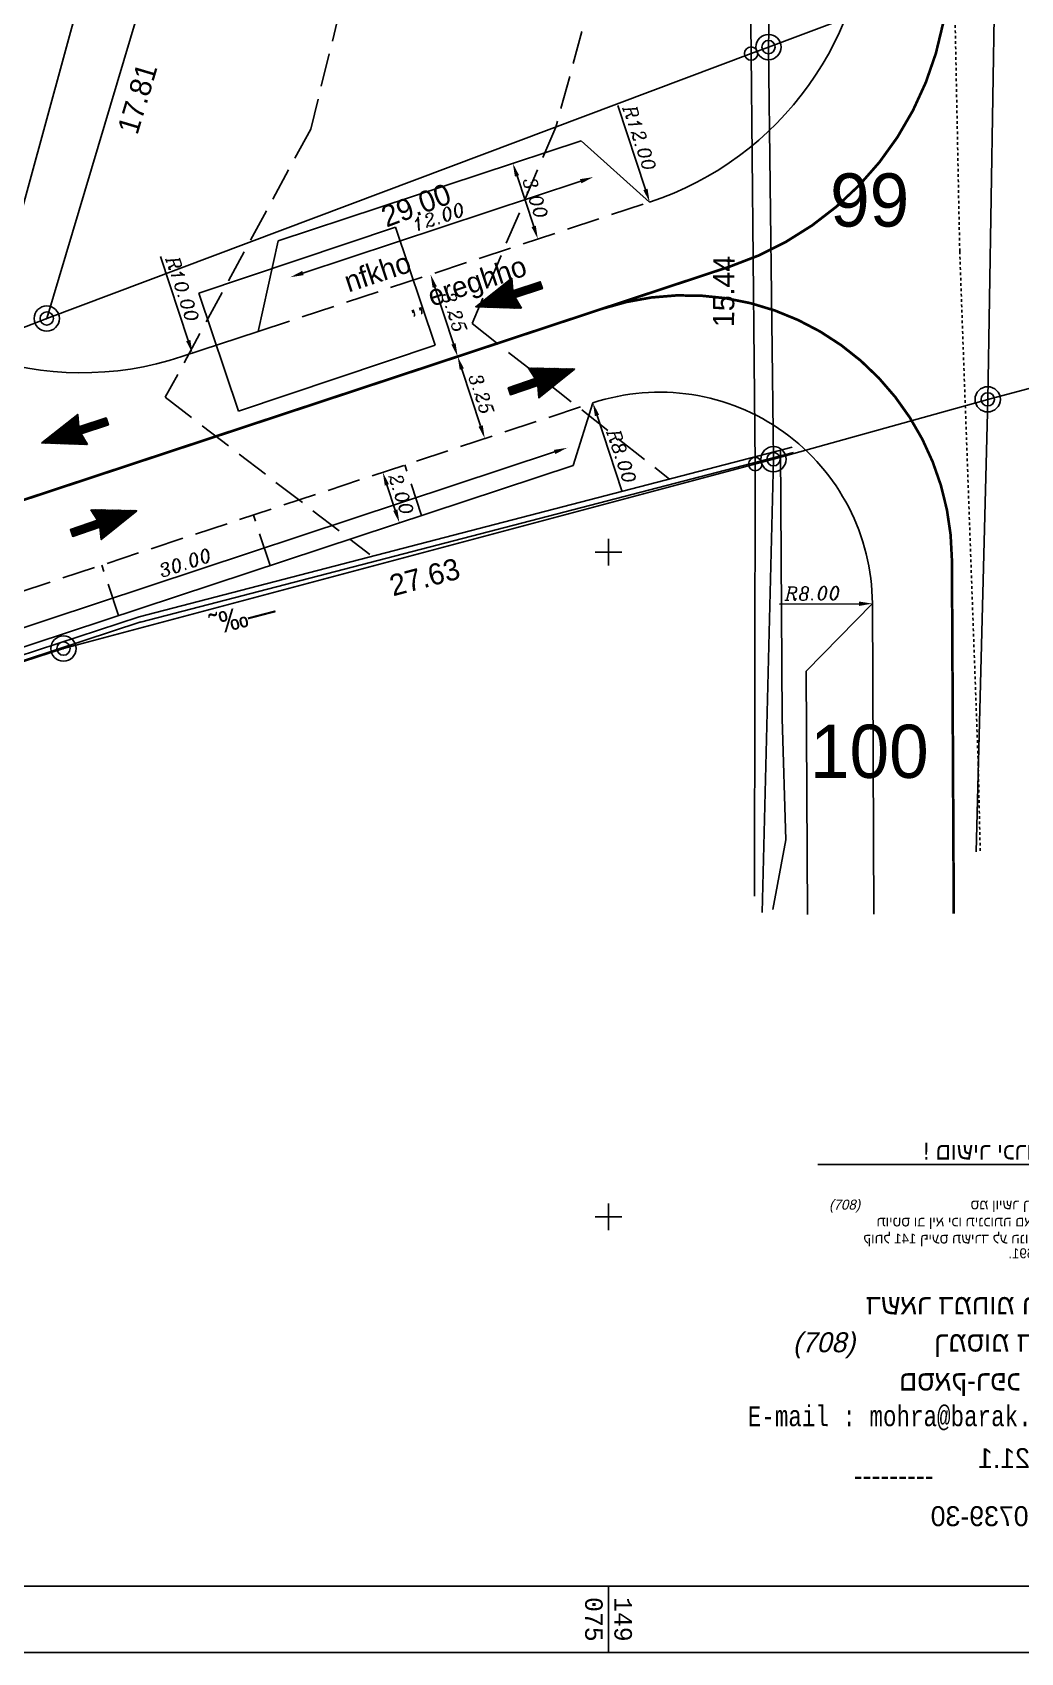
# Model space of a CAD drawing. Extents: x 148861 to 149208, y 169271 to 169495.
# Drawn here: x 149053.3 to 149090.5, y 169383.6 to 169444.6 of the extents above; entities that cross this region are included whole.
import ezdxf
from ezdxf.enums import TextEntityAlignment as Align

# ---------------------------------------------------------------- set-up
doc = ezdxf.new("R2010")
doc.units = 0
doc.header["$LTSCALE"] = 0.1
doc.header["$MEASUREMENT"] = 0
for name, pattern in [('DASHED', [17.5, 12.5, -5]), ('HIDDEN', [0.375, 0.25, -0.125]), ('HIDDEN2', [0.1875, 0.125, -0.0625])]:
    doc.linetypes.add(name, pattern=pattern)
doc.layers.get('0').update_dxf_attribs({"linetype": 'CONTINUOUS'})
doc.layers.get('DEFPOINTS').update_dxf_attribs({"linetype": 'CONTINUOUS'})
for name, color, linetype in [('001', 4, 'CONTINUOUS'), ('1KAV-ASFLT', 4, 'HIDDEN2'), ('1KIR-EVEN', 142, 'CONTINUOUS'), ('2NEW_PT', 6, 'CONTINUOUS'), ('2OLD_PT', 3, 'CONTINUOUS'), ('ARKADI-CONT', 3, 'DASHED'), ('ARKADI-CONT-STEP', 5, 'CONTINUOUS'), ('BASIS_0-_1-_2-', 7, 'CONTINUOUS'), ('D', 4, 'CONTINUOUS'), ('FRAME', 8, 'CONTINUOUS'), ('GRID1', 34, 'CONTINUOUS'), ('GRID2', 54, 'CONTINUOUS'), ('L', 7, 'CONTINUOUS'), ('THNA', 3, 'CONTINUOUS'), ('TR_ANOT_L', 8, 'CONTINUOUS'), ('TR_GILYON', 8, 'CONTINUOUS'), ('TR_MIDA', 8, 'CONTINUOUS')]:
    doc.layers.add(name, color=color, linetype=linetype)
doc.styles.add('1', font='sivan.shx')
doc.styles.add('H1', font='sivan.shx', dxfattribs={"height": 1})
doc.styles.add('ITALIC', font='italic.shx')
doc.styles.add('M', font='MIRYL.shx')
doc.styles.add('MONOSI', font='monosi', dxfattribs={"width": 0.8})
doc.styles.add('STANDART', font='caes-k.shx')
doc.styles.add('TRHEBTXT', font='hebtxt.shx')
doc.dimstyles.new('DIM-250', dxfattribs={"dimtxt": 0.5, "dimasz": 0.5, "dimexe": 0.1, "dimexo": 0.625, "dimgap": 0.15, "dimtad": 1, "dimzin": 1, "dimtxsty": 'ITALIC', "dimcen": 2.5, "dimse1": 1, "dimse2": 1, "dimazin": 3, "dimtfac": 1, "dimtmove": 0, "dimatfit": 3, "dimtolj": 1, "dimtzin": 0})

# ---------------------------------------------------------------- blocks, each defined once
blk = doc.blocks.new('TRP0001')
at = {"linetype": 'CONTINUOUS'}
for centre, radius in [((0, 0, 3000), 0.95), ((0, 0, 3001), 0.5)]:
    blk.add_circle(centre, radius, dxfattribs=at)
blk.add_point((0, 0))
at = {"style": 'TRHEBTXT', "flags": 8}
blk.add_attdef('HIGHTC', (1.5, 0), '', height=1.6, dxfattribs=at)
blk = doc.blocks.new('TRP0002')
at = {"linetype": 'CONTINUOUS'}
blk.add_circle((0, 0, 3000), 0.5, dxfattribs=at)
blk.add_point((0, 0))
at = {"style": 'TRHEBTXT', "flags": 8}
blk.add_attdef('HIGHTC', (1, 0), '', height=1.6, dxfattribs=at)
blk = doc.blocks.new('TR_FRONT')
blk = doc.blocks.new('ANOT10')
blk = doc.blocks.new('*D29')
at = {"layer": '001', "color": 0}
blk.add_line((149058.153, 169436.12), (149059.196, 169432.964), dxfattribs=at)
blk.add_solid([(149059.275, 169432.99), (149059.117, 169432.938), (149059.353, 169432.489)], dxfattribs=at)
at = {"layer": 'DEFPOINTS', "color": 0}
for p in [(149056.215, 169441.984), (149059.353, 169432.489)]:
    blk.add_point(p, dxfattribs=at)
at = {"layer": '001', "color": 0, "insert": (149058.976, 169434.905), "char_height": 0.5, "attachment_point": 5, "rotation": 288.28996, "style": 'ITALIC'}
blk.add_mtext('\\A1;R10.00', dxfattribs=at)
blk = doc.blocks.new('*D30')
at = {"layer": '001', "color": 0}
blk.add_line((149063.507, 169435.503), (149073.952, 169438.955), dxfattribs=at)
for points in [[(149073.926, 169439.035), (149073.978, 169438.876), (149074.426, 169439.112)], [(149063.481, 169435.582), (149063.534, 169435.424), (149063.033, 169435.346)]]:
    blk.add_solid(points, dxfattribs=at)
at = {"layer": 'DEFPOINTS', "color": 0}
for p in [(149074.131, 169440.007), (149074.426, 169439.112), (149062.737, 169436.241)]:
    blk.add_point(p, dxfattribs=at)
at = {"layer": '001', "color": 0, "insert": (149068.604, 169437.609), "char_height": 0.5, "attachment_point": 5, "rotation": 18.28996, "style": 'ITALIC'}
blk.add_mtext('\\A1;12.00', dxfattribs=at)
blk = doc.blocks.new('*D31')
at = {"layer": '001', "color": 0}
blk.add_line((149075.346, 169441.803), (149076.389, 169438.647), dxfattribs=at)
blk.add_solid([(149076.468, 169438.673), (149076.31, 169438.62), (149076.546, 169438.172)], dxfattribs=at)
at = {"layer": 'DEFPOINTS', "color": 0}
for p in [(149072.78, 169449.566), (149076.546, 169438.172)]:
    blk.add_point(p, dxfattribs=at)
at = {"layer": '001', "color": 0, "insert": (149076.168, 169440.587), "char_height": 0.5, "attachment_point": 5, "rotation": 288.28996, "style": 'ITALIC'}
blk.add_mtext('\\A1;R12.00', dxfattribs=at)
blk = doc.blocks.new('*D33')
at = {"layer": '001', "color": 0}
blk.add_line((149075.505, 169427.306), (149074.567, 169430.145), dxfattribs=at)
blk.add_solid([(149074.646, 169430.172), (149074.488, 169430.119), (149074.41, 169430.62)], dxfattribs=at)
at = {"layer": 'DEFPOINTS', "color": 0}
for p in [(149074.41, 169430.62), (149076.921, 169423.024)]:
    blk.add_point(p, dxfattribs=at)
at = {"layer": '001', "color": 0, "insert": (149075.494, 169428.614), "char_height": 0.5, "attachment_point": 5, "rotation": 288.28996, "style": 'ITALIC'}
blk.add_mtext('\\A1;R8.00', dxfattribs=at)
blk = doc.blocks.new('*D34')
at = {"layer": '001', "color": 0}
blk.add_line((149081.43, 169423.048), (149084.42, 169423.064), dxfattribs=at)
blk.add_solid([(149084.42, 169423.147), (149084.421, 169422.981), (149084.92, 169423.067)], dxfattribs=at)
at = {"layer": 'DEFPOINTS', "color": 0}
for p in [(149076.921, 169423.024), (149084.92, 169423.067)]:
    blk.add_point(p, dxfattribs=at)
at = {"layer": '001', "color": 0, "insert": (149082.673, 169423.455), "char_height": 0.5, "attachment_point": 5, "rotation": 0.30412, "style": 'ITALIC'}
blk.add_mtext('\\A1;R8.00', dxfattribs=at)
blk = doc.blocks.new('*X35')
at = {"color": 0}
for p, q in [((1255.793937, 916.647847), (1256.158057, 917.011968)), ((1255.804171, 916.675759), (1256.153315, 917.024902)), ((1255.814406, 916.703671), (1256.148572, 917.037837)), ((1255.82464, 916.731583), (1256.143829, 917.050772)), ((1255.834875, 916.759495), (1256.139086, 917.063707)), ((1255.845109, 916.787407), (1256.134344, 917.076642)), ((1255.855343, 916.81532), (1256.129601, 917.089577)), ((1255.865578, 916.843232), (1256.124858, 917.102512)), ((1255.875812, 916.871144), (1256.120115, 917.115447)), ((1255.886047, 916.899056), (1256.115372, 917.128381)), ((1255.896281, 916.926968), (1256.11063, 917.141316)), ((1255.906516, 916.95488), (1256.105887, 917.154251)), ((1255.91675, 916.982792), (1256.101144, 917.167186)), ((1255.926985, 917.010704), (1256.096401, 917.180121)), ((1255.937219, 917.038616), (1256.091658, 917.193056)), ((1255.947453, 917.066529), (1256.086916, 917.205991)), ((1255.957688, 917.094441), (1256.082173, 917.218926)), ((1255.967922, 917.122353), (1256.07743, 917.231861)), ((1255.978157, 917.150265), (1256.072687, 917.244795)), ((1255.988391, 917.178177), (1256.067944, 917.25773)), ((1255.998626, 917.206089), (1256.063202, 917.270665)), ((1256.00886, 917.234001), (1256.058459, 917.2836)), ((1256.019095, 917.261913), (1256.053716, 917.296535)), ((1256.029329, 917.289825), (1256.048973, 917.30947)), ((1256.039563, 917.317738), (1256.044231, 917.322405)), ((1255.497138, 915.838396), (1256.295598, 916.636856)), ((1255.505964, 915.829544), (1256.300341, 916.623921)), ((1255.507373, 915.866308), (1256.290856, 916.649791)), ((1255.517607, 915.89422), (1256.286113, 916.662726)), ((1255.527841, 915.922132), (1256.28137, 916.675661)), ((1255.529081, 915.834983), (1256.305084, 916.610986)), ((1255.538076, 915.950044), (1256.276627, 916.688596)), ((1255.54831, 915.977956), (1256.271884, 916.70153)), ((1255.552198, 915.840422), (1256.309827, 916.598051)), ((1255.558545, 916.005868), (1256.267142, 916.714465)), ((1255.568779, 916.03378), (1256.262399, 916.7274)), ((1255.575315, 915.845862), (1256.31457, 916.585116)), ((1255.579014, 916.061693), (1256.257656, 916.740335)), ((1255.589248, 916.089605), (1256.252913, 916.75327)), ((1255.598432, 915.851301), (1256.319312, 916.572182)), ((1255.599482, 916.117517), (1256.24817, 916.766205)), ((1255.609717, 916.145429), (1256.243428, 916.77914)), ((1255.619951, 916.173341), (1256.238685, 916.792075)), ((1255.621549, 915.85674), (1256.324055, 916.559247)), ((1255.630186, 916.201253), (1256.233942, 916.805009)), ((1255.64042, 916.229165), (1256.229199, 916.817944)), ((1255.644666, 915.86218), (1256.328798, 916.546312)), ((1255.650655, 916.257077), (1256.224457, 916.830879)), ((1255.660889, 916.284989), (1256.219714, 916.843814)), ((1255.667783, 915.867619), (1256.333541, 916.533377)), ((1255.671124, 916.312902), (1256.214971, 916.856749)), ((1255.681358, 916.340814), (1256.210228, 916.869684)), ((1255.6909, 915.873058), (1256.338283, 916.520442)), ((1255.691592, 916.368726), (1256.205485, 916.882619)), ((1255.701827, 916.396638), (1256.200743, 916.895554)), ((1255.712061, 916.42455), (1256.196, 916.908488)), ((1255.714016, 915.878497), (1256.343026, 916.507507)), ((1255.722296, 916.452462), (1256.191257, 916.921423)), ((1255.73253, 916.480374), (1256.186514, 916.934358)), ((1255.737133, 915.883937), (1256.347769, 916.494572)), ((1255.742765, 916.508286), (1256.181771, 916.947293)), ((1255.752999, 916.536198), (1256.177029, 916.960228)), ((1255.76025, 915.889376), (1256.352512, 916.481637)), ((1255.763234, 916.564111), (1256.172286, 916.973163)), ((1255.773468, 916.592023), (1256.167543, 916.986098)), ((1255.783367, 915.894815), (1256.357255, 916.468703)), ((1255.783702, 916.619935), (1256.1628, 916.999033)), ((1255.806484, 915.900255), (1256.361997, 916.455768)), ((1255.829601, 915.905694), (1256.36674, 916.442833)), ((1255.852718, 915.911133), (1256.371483, 916.429898)), ((1255.875835, 915.916572), (1256.376226, 916.416963)), ((1255.898952, 915.922012), (1256.380969, 916.404028)), ((1255.917753, 915.923135), (1256.385711, 916.391093)), ((1255.917753, 915.905457), (1256.390454, 916.378158)), ((1255.917753, 915.887779), (1256.395197, 916.365224)), ((1255.917753, 915.870102), (1256.39994, 916.352289)), ((1255.917753, 915.852424), (1256.404683, 916.339354)), ((1255.917753, 915.834746), (1256.409425, 916.326419)), ((1255.917753, 915.817069), (1256.414168, 916.313484)), ((1255.917753, 915.799391), (1256.418911, 916.300549)), ((1255.917753, 915.781713), (1256.423654, 916.287614)), ((1255.917753, 915.764036), (1256.428396, 916.274679)), ((1255.917753, 915.746358), (1256.433139, 916.261744)), ((1255.917753, 915.72868), (1256.437882, 916.24881)), ((1255.917753, 915.711002), (1256.442625, 916.235875)), ((1255.917753, 915.693325), (1256.447368, 916.22294)), ((1255.917753, 915.675647), (1256.167753, 915.925647)), ((1255.917753, 915.657969), (1256.167753, 915.907969)), ((1255.917753, 915.640292), (1256.167753, 915.890292)), ((1256.168391, 915.926285), (1256.45211, 916.210005)), ((1256.182701, 915.922918), (1256.456853, 916.19707)), ((1256.197012, 915.919551), (1256.461596, 916.184135)), ((1256.211322, 915.916184), (1256.466339, 916.1712)), ((1256.225633, 915.912817), (1256.471082, 916.158265)), ((1256.239943, 915.909449), (1256.475824, 916.145331)), ((1256.254254, 915.906082), (1256.480567, 916.132396)), ((1256.268564, 915.902715), (1256.48531, 916.119461)), ((1256.282875, 915.899348), (1256.490053, 916.106526)), ((1256.297185, 915.895981), (1256.494796, 916.093591)), ((1256.311496, 915.892613), (1256.499538, 916.080656)), ((1256.325806, 915.889246), (1256.504281, 916.067721)), ((1256.340117, 915.885879), (1256.509024, 916.054786)), ((1256.354427, 915.882512), (1256.513767, 916.041852)), ((1256.368738, 915.879145), (1256.518509, 916.028917)), ((1256.383048, 915.875778), (1256.523252, 916.015982)), ((1256.397359, 915.87241), (1256.527995, 916.003047)), ((1256.411669, 915.869043), (1256.532738, 915.990112)), ((1256.42598, 915.865676), (1256.537481, 915.977177)), ((1256.44029, 915.862309), (1256.542223, 915.964242)), ((1256.454601, 915.858942), (1256.546966, 915.951307)), ((1256.468911, 915.855575), (1256.551709, 915.938372)), ((1256.483222, 915.852207), (1256.556452, 915.925438)), ((1256.497532, 915.84884), (1256.561195, 915.912503)), ((1256.511843, 915.845473), (1256.565937, 915.899568)), ((1256.526153, 915.842106), (1256.57068, 915.886633)), ((1255.917753, 915.622614), (1256.167753, 915.872614)), ((1255.917753, 915.604936), (1256.167753, 915.854936)), ((1255.917753, 915.587259), (1256.167753, 915.837259)), ((1255.917753, 915.569581), (1256.167753, 915.819581)), ((1255.917753, 915.551903), (1256.167753, 915.801903)), ((1255.917753, 915.534226), (1256.167753, 915.784226)), ((1255.917753, 915.516548), (1256.167753, 915.766548)), ((1255.917753, 915.49887), (1256.167753, 915.74887)), ((1255.917753, 915.481193), (1256.167753, 915.731193)), ((1255.917753, 915.463515), (1256.167753, 915.713515)), ((1255.917753, 915.445837), (1256.167753, 915.695837)), ((1255.917753, 915.42816), (1256.167753, 915.67816)), ((1255.917753, 915.410482), (1256.167753, 915.660482)), ((1255.917753, 915.392804), (1256.167753, 915.642804)), ((1255.917753, 915.375127), (1256.167753, 915.625127)), ((1255.917753, 915.357449), (1256.167753, 915.607449)), ((1255.917753, 915.339771), (1256.167753, 915.589771)), ((1255.917753, 915.322094), (1256.167753, 915.572094)), ((1255.917753, 915.304416), (1256.167753, 915.554416)), ((1255.917753, 915.286738), (1256.167753, 915.536738)), ((1255.917753, 915.269061), (1256.167753, 915.519061)), ((1255.917753, 915.251383), (1256.167753, 915.501383)), ((1255.917753, 915.233705), (1256.167753, 915.483705)), ((1255.917753, 915.216028), (1256.167753, 915.466028)), ((1255.917753, 915.19835), (1256.167753, 915.44835)), ((1255.917753, 915.180672), (1256.167753, 915.430672)), ((1255.917753, 915.162995), (1256.167753, 915.412995)), ((1255.917753, 915.145317), (1256.167753, 915.395317)), ((1255.917753, 915.127639), (1256.167753, 915.377639)), ((1255.917753, 915.109962), (1256.167753, 915.359962)), ((1255.917753, 915.092284), (1256.167753, 915.342284)), ((1255.917753, 915.074606), (1256.167753, 915.324606)), ((1256.540464, 915.838739), (1256.575423, 915.873698)), ((1256.554774, 915.835371), (1256.580166, 915.860763)), ((1256.569085, 915.832004), (1256.584909, 915.847828)), ((1256.583395, 915.828637), (1256.589651, 915.834893)), ((1255.917753, 915.056929), (1256.167753, 915.306929)), ((1255.917753, 915.039251), (1256.167753, 915.289251)), ((1255.917753, 915.021573), (1256.167753, 915.271573)), ((1255.917753, 915.003896), (1256.167753, 915.253896)), ((1255.917753, 914.986218), (1256.167753, 915.236218)), ((1255.917753, 914.96854), (1256.167753, 915.21854)), ((1255.917753, 914.950863), (1256.167753, 915.200863)), ((1255.917753, 914.933185), (1256.167753, 915.183185)), ((1255.928681, 914.926435), (1256.167753, 915.165507)), ((1255.946358, 914.926435), (1256.167753, 915.14783)), ((1255.964036, 914.926435), (1256.167753, 915.130152)), ((1255.981714, 914.926435), (1256.167753, 915.112474)), ((1255.999391, 914.926435), (1256.167753, 915.094797)), ((1256.017069, 914.926435), (1256.167753, 915.077119)), ((1256.034747, 914.926435), (1256.167753, 915.059441)), ((1256.052424, 914.926435), (1256.167753, 915.041764)), ((1256.070102, 914.926435), (1256.167753, 915.024086)), ((1256.08778, 914.926435), (1256.167753, 915.006408)), ((1256.105457, 914.926435), (1256.167753, 914.988731)), ((1256.123135, 914.926435), (1256.167753, 914.971053)), ((1256.140813, 914.926435), (1256.167753, 914.953375)), ((1256.15849, 914.926435), (1256.167753, 914.935698))]:
    blk.add_line(p, q, dxfattribs=at)
blk = doc.blocks.new('*D36')
at = {"layer": '001', "color": 0}
blk.add_line((149068.463, 169434.974), (149069.17, 169432.838), dxfattribs=at)
for points in [[(149068.543, 169435), (149068.384, 169434.948), (149068.307, 169435.449)], [(149069.249, 169432.864), (149069.09, 169432.811), (149069.326, 169432.363)]]:
    blk.add_solid(points, dxfattribs=at)
at = {"layer": 'DEFPOINTS', "color": 0}
for p in [(149068.537, 169435.525), (149069.326, 169432.363), (149069.557, 169432.439)]:
    blk.add_point(p, dxfattribs=at)
at = {"layer": '001', "color": 0, "insert": (149069.196, 169434.031), "char_height": 0.5, "attachment_point": 5, "rotation": 288.28996, "style": 'ITALIC'}
blk.add_mtext('\\A1;3.25', dxfattribs=at)
blk = doc.blocks.new('*D37')
at = {"layer": '001', "color": 0}
blk.add_line((149069.483, 169431.888), (149070.19, 169429.752), dxfattribs=at)
for points in [[(149069.563, 169431.914), (149069.404, 169431.862), (149069.326, 169432.363)], [(149070.269, 169429.778), (149070.11, 169429.726), (149070.346, 169429.277)]]:
    blk.add_solid(points, dxfattribs=at)
at = {"layer": 'DEFPOINTS', "color": 0}
for p in [(149069.557, 169432.439), (149070.346, 169429.277), (149070.346, 169429.277)]:
    blk.add_point(p, dxfattribs=at)
at = {"layer": '001', "color": 0, "insert": (149070.216, 169430.946), "char_height": 0.5, "attachment_point": 5, "rotation": 288.28996, "style": 'ITALIC'}
blk.add_mtext('\\A1;3.25', dxfattribs=at)
blk = doc.blocks.new('GRIDA1')
at = {"layer": 'GRID1'}
blk.add_line((5, 0), (-5, 0), dxfattribs=at)
blk = doc.blocks.new('GRIDA2')
at = {"layer": 'GRID1'}
for p, q in [((2, 0), (-2, 0)), ((0, -2), (0, 2))]:
    blk.add_line(p, q, dxfattribs=at)
blk = doc.blocks.new('*D119')
at = {"layer": '001', "color": 0}
blk.add_line((149072.972, 169428.772), (149045.437, 169419.671), dxfattribs=at)
for points in [[(149072.946, 169428.851), (149072.998, 169428.693), (149073.447, 169428.929)], [(149045.411, 169419.75), (149045.463, 169419.592), (149044.963, 169419.514)]]:
    blk.add_solid(points, dxfattribs=at)
at = {"layer": 'DEFPOINTS', "color": 0}
for p in [(149073.666, 169428.268), (149044.963, 169419.514), (149045.181, 169418.853)]:
    blk.add_point(p, dxfattribs=at)
at = {"layer": '001', "color": 0, "insert": (149059.079, 169424.601), "char_height": 0.5, "attachment_point": 5, "rotation": 18.28996, "style": 'ITALIC'}
blk.add_mtext('\\A1;30.00', dxfattribs=at)
blk = doc.blocks.new('*D120')
at = {"layer": '001', "color": 0}
blk.add_line((149066.666, 169427.534), (149066.98, 169426.585), dxfattribs=at)
for points in [[(149066.745, 169427.56), (149066.587, 169427.508), (149066.509, 169428.009)], [(149067.059, 169426.611), (149066.901, 169426.558), (149067.137, 169426.11)]]:
    blk.add_solid(points, dxfattribs=at)
at = {"layer": 'DEFPOINTS', "color": 0}
for p in [(149067.341, 169428.284), (149067.969, 169426.385), (149067.137, 169426.11)]:
    blk.add_point(p, dxfattribs=at)
at = {"layer": '001', "color": 0, "insert": (149067.203, 169427.185), "char_height": 0.5, "attachment_point": 5, "rotation": 288.28996, "style": 'ITALIC'}
blk.add_mtext('\\A1;2.00', dxfattribs=at)
blk = doc.blocks.new('*D121')
at = {"layer": '001', "color": 0}
blk.add_line((149071.558, 169439.156), (149072.185, 169437.257), dxfattribs=at)
for points in [[(149071.637, 169439.182), (149071.479, 169439.13), (149071.401, 169439.631)], [(149072.265, 169437.284), (149072.106, 169437.231), (149072.342, 169436.783)]]:
    blk.add_solid(points, dxfattribs=at)
at = {"layer": 'DEFPOINTS', "color": 0}
for p in [(149073.974, 169440.482), (149074.915, 169437.633), (149072.342, 169436.783)]:
    blk.add_point(p, dxfattribs=at)
at = {"layer": '001', "color": 0, "insert": (149072.251, 169438.332), "char_height": 0.5, "attachment_point": 5, "rotation": 288.28996, "style": 'ITALIC'}
blk.add_mtext('\\A1;3.00', dxfattribs=at)

msp = doc.modelspace()

# ---------------------------------------------------------------- linework, layer by layer
at = {"color": 7}
for points in [[(149071.733, 169434.178), (149070.009, 169434.236), (149071.362, 169435.306), (149071.403, 169434.836), (149072.429, 169435.174), (149072.513, 169434.917), (149071.487, 169434.58)], [(149071.996, 169431.93), (149073.722, 169431.893), (149072.381, 169430.806), (149072.335, 169431.275), (149071.313, 169430.926), (149071.226, 169431.181), (149072.247, 169431.531)], [(149055.411, 169429.056), (149053.687, 169429.115), (149055.04, 169430.185), (149055.081, 169429.715), (149056.107, 169430.052), (149056.191, 169429.796), (149055.165, 169429.458)], [(149055.536, 169426.602), (149057.261, 169426.564), (149055.921, 169425.478), (149055.874, 169425.947), (149054.853, 169425.597), (149054.765, 169425.852), (149055.787, 169426.202)]]:
    msp.add_lwpolyline(points, close=True, dxfattribs=at)
at = {"layer": '001'}
for p, q in [((149062.58, 169436.716), (149073.974, 169440.482)), ((149076.546, 169438.172), (149073.974, 169440.482)), ((149062.58, 169436.716), (149061.822, 169433.306)), ((149058.959, 169432.359), (149061.822, 169433.306)), ((149045.181, 169418.853), (149073.666, 169428.268)), ((149084.92, 169423.067), (149082.434, 169420.527)), ((149084.92, 169423.067), (149084.982, 169411.389)), ((149082.434, 169420.527), (149082.482, 169411.376))]:
    msp.add_line(p, q, dxfattribs=at)
at = {"layer": '001', "color": 7, "linetype": 'DASHED'}
for p, q in [((149061.822, 169433.306), (149076.546, 169438.172)), ((149042.85, 169420.189), (149074.41, 169430.62)), ((149067.969, 169426.385), (149067.341, 169428.284)), ((149062.272, 169424.502), (149061.644, 169426.401)), ((149056.575, 169422.619), (149055.947, 169424.518))]:
    msp.add_line(p, q, dxfattribs=at)
at = {"layer": '001', "color": 7, "linetype": 'HIDDEN', "ltscale": 50, "const_width": 0.1}
for points in [[(149079.558, 169435.745, 0.324988), (149087.792, 169447.202)], [(149087.912, 169424.722, 0.509448), (149074.774, 169434.163)]]:
    msp.add_lwpolyline(points, format="xyb", dxfattribs=at)
at = {"layer": '001', "color": 7, "linetype": 'CONTINUOUS', "ltscale": 50, "const_width": 0.1}
for points in [[(149046.656, 169424.87), (149079.558, 169435.745)], [(149087.912, 169424.722), (149087.982, 169411.405)]]:
    msp.add_lwpolyline(points, dxfattribs=at)
at = {"layer": '001'}
for centre, radius, start, end in [((149072.78, 169449.566), 12, 288.28996, 0.30412), ((149055.193, 169443.753), 12, 214.00383, 288.28996), ((149076.921, 169423.024), 8, 0.30412, 108.28996)]:
    msp.add_arc(centre, radius, start, end, dxfattribs=at)
at = {"layer": '1KAV-ASFLT', "color": 8}
for p, q in [((149088.206, 169436.323), (149087.695, 169461.874)), ((149088.901, 169417.031), (149088.206, 169436.323)), ((149088.976, 169413.769), (149088.901, 169417.031))]:
    msp.add_line(p, q, dxfattribs=at)
at = {"layer": '1KIR-EVEN', "color": 8}
for p, q in [((149081.909, 169428.947), (149057.349, 169422.567)), ((149081.462, 169428.839), (149081.528, 169418.741)), ((149081.959, 169428.754), (149057.399, 169422.374)), ((149057.349, 169422.567), (149021.069, 169410.727)), ((149057.411, 169422.377), (149021.131, 169410.537)), ((149081.528, 169418.741), (149081.67, 169414.179)), ((149081.67, 169414.179), (149081.176, 169411.562))]:
    msp.add_line(p, q, dxfattribs=at)
at = {"layer": 'ARKADI-CONT', "color": 8}
for p, q in [((149070.331, 169467.539), (149063.803, 169440.921)), ((149079.089, 169463.153), (149073.017, 169440.994)), ((149073.017, 169440.994), (149069.869, 169433.603)), ((149063.803, 169440.921), (149058.332, 169430.828)), ((149069.869, 169433.603), (149077.294, 169427.749)), ((149058.332, 169430.828), (149066.023, 169424.918))]:
    msp.add_line(p, q, dxfattribs=at)
at = {"layer": 'ARKADI-CONT-STEP', "color": 8}
msp.add_line((149056.76, 169451.876), (149052.586, 169436.576), dxfattribs=at)
at = {"layer": 'BASIS_0-_1-_2-', "color": 8}
for p, q in [((149081.015, 169444.004), (149081.304, 169459.611)), ((149058.965, 169450.855), (149053.874, 169433.792)), ((149081.015, 169444.004), (149089.535, 169447.203)), ((149089.535, 169447.203), (149089.258, 169430.752)), ((149053.874, 169433.792), (149080.359, 169443.757)), ((149081.015, 169444.004), (149080.359, 169443.757)), ((149080.359, 169443.757), (149080.516, 169428.316)), ((149081.203, 169428.5), (149081.015, 169444.004)), ((149053.874, 169433.792), (148976.408, 169404.124)), ((149089.258, 169430.752), (149101.641, 169434.054)), ((149081.203, 169428.5), (149089.258, 169430.752)), ((149089.258, 169430.752), (149088.83, 169413.728)), ((149054.503, 169421.378), (149081.203, 169428.5)), ((149080.516, 169428.316), (149080.483, 169412.064)), ((149081.203, 169428.5), (149080.773, 169411.448)), ((148972.311, 169394.845), (149054.503, 169421.378))]:
    msp.add_line(p, q, dxfattribs=at)
at = {"layer": 'D', "color": 8}
msp.add_line((149093.414, 169401.97), (149082.874, 169401.97), dxfattribs=at)
at = {"layer": 'FRAME', "color": 4}
msp.add_line((149074.41, 169430.62), (149073.666, 169428.268), dxfattribs=at)
at = {"layer": 'FRAME', "color": 8}
msp.add_lwpolyline([(149104.141, 169494.523), (148946.89, 169494.523), (148946.89, 169383.609), (149104.141, 169383.609)], close=True, dxfattribs=at)
at = {"layer": 'L', "color": 8}
msp.add_line((149080.359, 169443.757), (149080.258, 169453.674), dxfattribs=at)
at = {"layer": 'THNA', "color": 7}
for p, q in [((149066.986, 169437.23), (149059.594, 169434.741)), ((149068.479, 169432.795), (149066.986, 169437.23)), ((149059.594, 169434.741), (149061.087, 169430.306)), ((149061.087, 169430.306), (149068.479, 169432.795))]:
    msp.add_line(p, q, dxfattribs=at)
at = {"layer": 'TR_GILYON', "color": 7}
msp.add_lwpolyline([(149101.641, 169492.023), (148949.39, 169492.023), (148949.39, 169386.109), (149101.641, 169386.109)], close=True, dxfattribs=at)

# ---------------------------------------------------------------- block references
at = {"color": 7, "xscale": 1.079999999997021, "yscale": 1.080000000001746, "zscale": 1.079999999998808}
for p, rotation in [((150434.726, 168454.838), 108.1928450484767), ((147697.023, 170394.377), 288.8998563406755), ((150418.404, 168449.716), 108.1928450484767), ((147680.563, 170389.048), 288.8998563406755)]:
    msp.add_blockref('*X35', p, dxfattribs=dict(at, rotation=rotation))
at = {"layer": '2NEW_PT', "color": 8, "xscale": 0.5, "yscale": 0.5, "zscale": 0.5}
msp.add_blockref('TRP0002', (149080.516, 169428.316), dxfattribs=at)
at = {"layer": '2OLD_PT', "color": 8, "xscale": 0.5, "yscale": 0.5, "zscale": 0.5}
for p in [(149081.015, 169444.004), (149053.874, 169433.792), (149089.258, 169430.752), (149081.203, 169428.5), (149054.503, 169421.378)]:
    msp.add_blockref('TRP0001', p, dxfattribs=at)
at = {"layer": 'FRAME', "color": 3, "xscale": 0.25, "yscale": 0.25, "zscale": 0.25}
for p in [(149075, 169425), (149075, 169400)]:
    msp.add_blockref('GRIDA2', p, dxfattribs=at)
at = {"layer": 'FRAME', "color": 3}
ref = msp.add_blockref('GRIDA1', (149075, 169384.859), dxfattribs=dict(at, xscale=0.25, yscale=0.25, zscale=0.25, rotation=270))
ref.add_attrib('CO2', '075', dxfattribs={"layer": 'GRID2', "height": 0.66, "rotation": 270, "style": 'MONOSI'}).set_placement((149074.45, 169384.859), align=Align.MIDDLE)
ref.add_attrib('CO1', '149', dxfattribs={"layer": 'GRID2', "height": 0.66, "rotation": 270, "style": 'MONOSI'}).set_placement((149075.55, 169384.859), align=Align.MIDDLE)
at = {"layer": 'L', "color": 8, "xscale": 0.5, "yscale": 0.5, "zscale": 0.5}
msp.add_blockref('TRP0002', (149080.359, 169443.757), dxfattribs=at)
at = {"layer": 'TR_ANOT_L', "color": 8}
ref = msp.add_blockref('ANOT10', (149060.995, 169423.515), dxfattribs=dict(at, xscale=0.5, yscale=0.5, zscale=0.5, rotation=14.56197855331006))
ref.add_attrib('TEXT', '˜‰—', dxfattribs={"layer": '0', "height": 0.8, "rotation": 14.56198, "style": 'TRHEBTXT', "flags": 8}).set_placement((149061.14, 169422.955), align=Align.TOP_CENTER)
at = {"layer": 'TR_MIDA', "color": 8}
ref = msp.add_blockref('TR_FRONT', (149056.419, 169442.323), dxfattribs=dict(at, xscale=0.5, yscale=0.5, zscale=0.5, rotation=73.38543082885366))
ref.add_attrib('FRONT', '17.81', dxfattribs={"layer": '0', "height": 0.8, "rotation": 73.38543, "style": 'TRHEBTXT', "flags": 8}).set_placement((149056.898, 169442.18), align=Align.TOP_CENTER)
ref = msp.add_blockref('TR_FRONT', (149067.444, 169438.898), dxfattribs=dict(at, xscale=0.5, yscale=0.5, zscale=0.5, rotation=20.61779387619878))
ref.add_attrib('FRONT', '29.00', dxfattribs={"layer": '0', "height": 0.8, "rotation": 20.61779, "style": 'TRHEBTXT', "flags": 8}).set_placement((149067.62, 169438.43), align=Align.TOP_CENTER)
ref = msp.add_blockref('TR_FRONT', (149078.43, 169434.816), dxfattribs=dict(at, xscale=0.5, yscale=0.5, zscale=0.5, rotation=89.635323027195))
ref.add_attrib('FRONT', '15.44', dxfattribs={"layer": '0', "height": 0.8, "rotation": 89.63532, "style": 'TRHEBTXT', "flags": 8}).set_placement((149078.93, 169434.813), align=Align.TOP_CENTER)
ref = msp.add_blockref('TR_FRONT', (149067.853, 169424.939), dxfattribs=dict(at, xscale=0.5, yscale=0.5, zscale=0.5, rotation=14.93476504447633))
ref.add_attrib('FRONT', '27.63', dxfattribs={"layer": '0', "height": 0.8, "rotation": 14.93477, "style": 'TRHEBTXT', "flags": 8}).set_placement((149067.982, 169424.456), align=Align.TOP_CENTER)

# ---------------------------------------------------------------- texts
at = {"color": 8, "style": 'MONOSI', "width": 0.8}
msp.add_text('E-mail : mohra@barak.net.il', height=0.75, dxfattribs=at).set_placement((149080.236, 169392.126))
at = {"layer": 'BASIS_0-_1-_2-', "color": 8, "style": 'TRHEBTXT'}
for s, p in [('99', (149083.332, 169437.251)), ('100', (149082.576, 169416.513))]:
    msp.add_text(s, height=2, dxfattribs=at).set_placement(p)
at = {"layer": 'D', "color": 8, "text_generation_flag": 2}
for s, height, style, p in [('לא לצורכי רישום !', 0.63, '1', (149093.053, 169402.157)), ('אני הח"מ הנני מודד מוסמך רשיון מס', 0.375, 'H1', (149096.239, 169400.284)), ('אני הח"מ הנני מודד מוסמך רשיון מס', 0.375, 'H1', (149096.239, 169400.284)), ('מצהיר כי התשריט הינו תואם התוכנית וכי אין בו סטיות', 0.375, 'H1', (149096.239, 169399.641)), ('מצהיר כי התשריט הינו תואם התוכנית וכי אין בו סטיות', 0.375, 'H1', (149096.239, 169399.641)), ('עפ"י פקודת המודדים וכי עונה על דרישת סעיף 141 לחוק', 0.375, 'H1', (149096.239, 169398.998)), ('התכנון והבניה , תשכ"ה 5691.', 0.375, 'H1', (149096.23, 169398.443)), ('בדיר מוחמד ראשד', 0.75, 'H1', (149092.499, 169396.33)), ('מודד מוסמך', 0.75, 'H1', (149092.414, 169394.932)), ('כפר-קאסם', 0.75, 'H1', (149090.491, 169393.468)), ('50.21.1', 0.75, '1', (149092.241, 169390.549)), ('---------', 0.75, 'H1', (149087.226, 169389.892)), ('טל-6960739-30', 0.75, 'H1', (149093.988, 169388.366))]:
    msp.add_text(s, height=height, dxfattribs=dict(at, style=style)).set_placement(p)
at = {"layer": 'D', "color": 8, "style": 'STANDART', "oblique": 13.5}
for height, p in [(0.375, (149083.295, 169400.273)), (0.375, (149083.295, 169400.273)), (0.75, (149081.929, 169394.907))]:
    msp.add_text('(708)', height=height, dxfattribs=at).set_placement(p)
at = {"layer": 'THNA', "color": 7, "style": 'M', "text_generation_flag": 6}
for s, p in [('nfkho', (149065.223, 169434.77)), (',, ereghho', (149067.533, 169433.959))]:
    msp.add_text(s, height=0.78, rotation=198.33332, dxfattribs=at).set_placement(p)

# ---------------------------------------------------------------- dimensions: what is measured, and where the dimension line sits
at = {"layer": '001', "color": 3}
for center, mpoint, picture, middle in [((149072.78, 169449.566), (149076.546, 169438.172), '*D31', (149075.789, 169440.462)), ((149056.215, 169441.984), (149059.353, 169432.489), '*D29', (149058.596, 169434.779)), ((149076.921, 169423.024), (149074.41, 169430.62), '*D33', (149075.115, 169428.488)), ((149076.921, 169423.024), (149084.92, 169423.067), '*D34', (149082.675, 169423.055))]:
    dim = msp.add_radius_dim(center=center, mpoint=mpoint, dimstyle='DIM-250', override={"dimtmove": 1}, dxfattribs=at)
    dim.commit()
    dim.dimension.update_dxf_attribs({"geometry": picture, "text_midpoint": middle, "dimtype": 164})
for p1, p2, distance, picture, middle in [((149073.974, 169440.482), (149074.915, 169437.633), -2.71, '*D121', (149072.251, 169438.332)), ((149062.737, 169436.241), (149074.131, 169440.007), -0.942, '*D30', (149068.604, 169437.609)), ((149068.537, 169435.525), (149069.557, 169432.439), -0.243, '*D36', (149069.196, 169434.031)), ((149073.666, 169428.268), (149045.181, 169418.853), -0.696, '*D119', (149059.079, 169424.601)), ((149067.341, 169428.284), (149067.969, 169426.385), -0.876, '*D120', (149067.203, 169427.185))]:
    dim = msp.add_aligned_dim(p1=p1, p2=p2, distance=distance, dimstyle='DIM-250', dxfattribs=at)
    dim.commit()
    dim.dimension.update_dxf_attribs({"geometry": picture, "text_midpoint": middle})
dim = msp.add_linear_dim(base=(149070.346, 169429.277), p1=(149069.557, 169432.439), p2=(149070.346, 169429.277), angle=108.28996, dimstyle='DIM-250', override={"dimtmove": 1}, dxfattribs=at)
dim.commit()
dim.dimension.update_dxf_attribs({"geometry": '*D37', "text_midpoint": (149070.216, 169430.946)})

doc.saveas('drawing.dxf')
